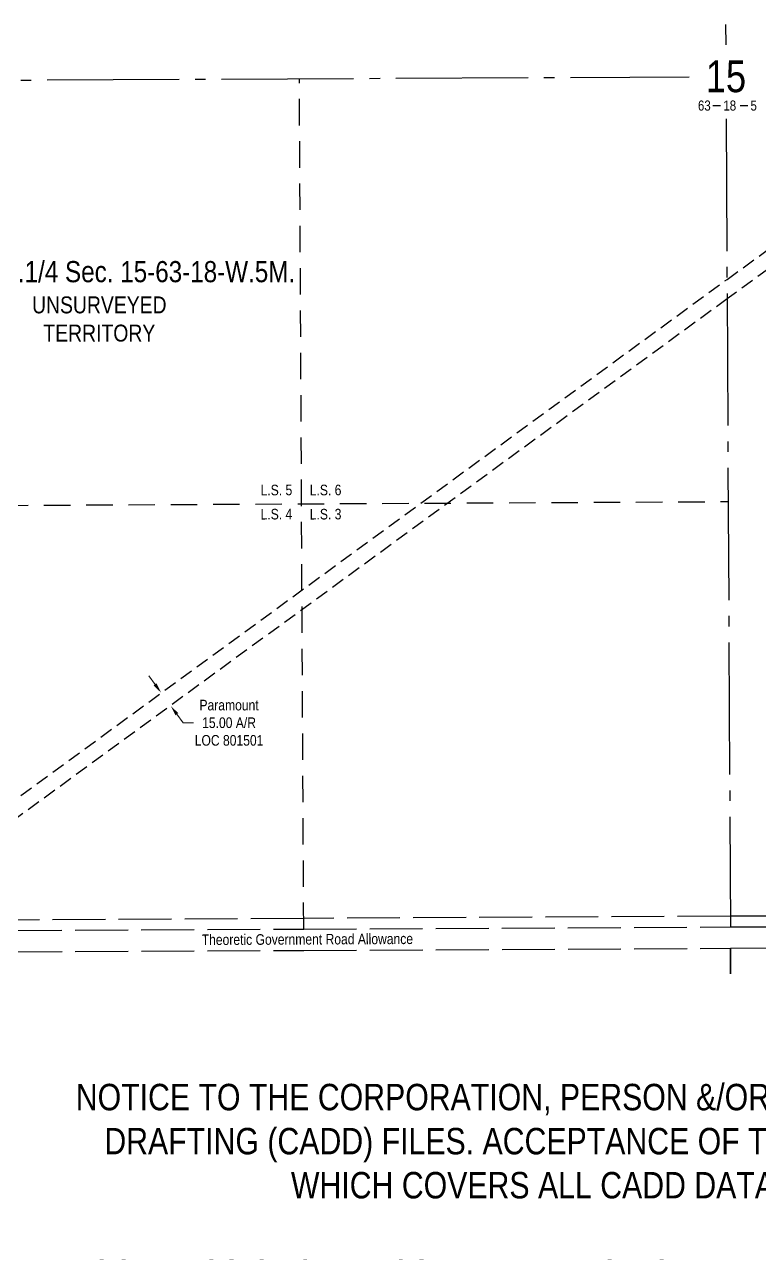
# Model space of a CAD drawing. Extents: x 521930 to 524595, y 6032001 to 6033786.
# Drawn here: x 523001 to 523697, y 6032624 to 6033786 of the extents above; entities that cross this region are included whole.
import ezdxf
from ezdxf.enums import TextEntityAlignment as Align

# ---------------------------------------------------------------- set-up
doc = ezdxf.new("R2010")
doc.units = 0
doc.header["$LTSCALE"] = 5
doc.header["$PDSIZE"] = 0.5
for name, pattern in [('foc-ACCESSROAD', [3.75, 2.5, -1.25]), ('foc-LSD', [8, 5, -3]), ('foc-QUARTERLINE', [33, 25, -3, 2, -3]), ('foc-UNSURVEYED', [12.5, 10, -2.5])]:
    doc.linetypes.add(name, pattern=pattern)
doc.layers.get('Defpoints').update_dxf_attribs({"color": 9})
for name, color, linetype in [('10', 1, 'Continuous'), ('9', 3, 'Continuous'), ('C-SYMBOL', 7, 'Continuous'), ('F-AR', 190, 'foc-ACCESSROAD'), ('L-MON', 1, 'Continuous'), ('L-QSEC', 8, 'foc-QUARTERLINE'), ('L-ROAD-T', 7, 'Continuous'), ('L-SECLBL', 7, 'Continuous'), ('L-SECTION-LSD', 7, 'foc-LSD'), ('L-UNS-T', 3, 'Continuous'), ('L-USEC', 7, 'foc-UNSURVEYED')]:
    doc.layers.add(name, color=color, linetype=linetype)
doc.layers.add('DISCLAIMER', color=7, linetype='Continuous', plot=False)
doc.layers.add('F-AR-T', color=190, linetype='Continuous', lineweight=9)
doc.styles.add('100L', font='ARIALN.TTF', dxfattribs={"height": 11})
doc.styles.add('175L', font='ARIALN.TTF', dxfattribs={"height": 20})
doc.styles.add('80', font='ARIALN.TTF', dxfattribs={"height": 10})
doc.styles.add('80CG', font='ARIALN.TTF', dxfattribs={"height": 10})
doc.styles.add('80L', font='ARIALN.TTF', dxfattribs={"height": 10})
doc.styles.add('SIMPLEX', font='ARIALN.TTF')
doc.dimstyles.new('Compass 5 000', dxfattribs={"dimscale": 5, "dimtxt": 9, "dimasz": 2, "dimexe": 0.2, "dimexo": 0.0625, "dimgap": 0.5, "dimtad": 0, "dimtih": 1, "dimtoh": 1, "dimzin": 0, "dimdsep": 46, "dimtxsty": '80CG', "dimcen": 0.1, "dimse1": 1, "dimse2": 1, "dimclrd": 256, "dimclrt": 256, "dimaunit": 1, "dimadec": 4, "dimazin": 0, "dimtfac": 0.06, "dimtofl": 0, "dimtmove": 0, "dimatfit": 1, "dimfxl": 0.2, "dimtolj": 1, "dimtzin": 0, "dimlwd": -1, "dimarcsym": 0})

# ---------------------------------------------------------------- blocks, each defined once
blk = doc.blocks.new('L-SECLBL')
at = {"layer": '9', "color": 7}
for p, q in [((-5.1, -27.8), (-12.3, -27.8)), ((20.7, -27.8), (13.5, -27.8))]:
    blk.add_line(p, q, dxfattribs=at)
at = {"layer": '10', "color": 2, "style": 'SIMPLEX'}
blk.add_attdef('SEC', text='', height=30, dxfattribs=at).set_placement((0, 0), align=Align.MIDDLE)
at = {"layer": '10', "color": 5, "style": '80L'}
blk.add_attdef('TWP', text='', height=9.5, dxfattribs=at).set_placement((-14.4, -27.4), align=Align.MIDDLE_RIGHT)
blk.add_attdef('RGE', text='', height=9.5, dxfattribs=at).set_placement((3.6, -27.4), align=Align.MIDDLE_CENTER)
blk.add_attdef('MER', text='', height=9.5, dxfattribs=at).set_placement((23.2, -27.4), align=Align.MIDDLE_LEFT)
blk = doc.blocks.new('*D378')
at = {"layer": 'Defpoints', "color": 0, "transparency": 16777216}
for p in [(523130.8, 6033154.3), (523096.9, 6033129.5), (523105.7, 6033117.4)]:
    blk.add_point(p, dxfattribs=at)
at = {"layer": 'F-AR-T', "transparency": 16777216}
for p, q in [((523124.9, 6033162.3), (523119, 6033170.4)), ((523145.5, 6033134.1), (523151.4, 6033126)), ((523151.4, 6033126), (523161.4, 6033126))]:
    blk.add_line(p, q, dxfattribs=at)
for points in [[(523126.2, 6033163.3), (523123.5, 6033161.3), (523130.8, 6033154.3)], [(523146.8, 6033135.1), (523144.2, 6033133.1), (523139.6, 6033142.2)]]:
    blk.add_solid(points, dxfattribs=at)
at = {"layer": 'F-AR-T', "transparency": 16777216, "insert": (523194.9, 6033126), "char_height": 10, "attachment_point": 5, "style": '80CG'}
blk.add_mtext('\\A1;Paramount\\P15.00 A/R\\PLOC 801501', dxfattribs=at)
blk = doc.blocks.new('Disclaimer_Legal')
at = {"layer": 'DISCLAIMER', "color": 254, "flags": 128}
blk.add_lwpolyline([(-3612.9, -1104.6, 37.5, 37.5, 0), (4096.1, -1104.6, 37.5, 37.5, 0.414214), (4171.1, -1029.6, 37.5, 37.5, 0), (4171.1, 2078.7, 37.5, 0, 0.414214), (4096.1, 2153.7, 0, 0, 0), (-3612.9, 2153.7, 0, 0, 0.414214), (-3687.9, 2078.7, 0, 0, 0), (-3687.9, -1029.6, 0, 37.5, 0.414214)], format="xyseb", close=True, dxfattribs=at)
at = {"layer": 'DISCLAIMER', "color": 254, "insert": (241.6, 533.9), "char_height": 125, "width": 7717.568, "attachment_point": 5, "style": '80'}
blk.add_mtext('NOTICE TO THE CORPORATION, PERSON &/OR PERSONS REGARDING THIS COMPUTER AIDED DESIGN AND DRAFTING (CADD) FILES. ACCEPTANCE OF THE CADD DATA IS BASED ON THE FOLLOWING DISCLAIMER WHICH COVERS ALL CADD DATA RECIEVED FROM COMPASS GEOMATICS LTD.\\P{\\fArial Narrow|b1|i0|c0|p34;DISCLAIMER}\\PCOMPASS GEOMATICS LTD. MAKES NO REPRESENTATION OR WARRANTIES, EXPRESS OR IMPLIED, WITH RESPECT TO THE REUSE OF THE DATA PROVIDED HEREWITH, REGARDLESS OF ITS FORMAT OR THE MEANS OF ITS TRANSMISSION. THERE IS NO GUARANTEE OR REPRESENTATION TO THE USER AS TO THE ACCURACY, CURRENCY, SUITABILITY OR RELIABILITY OF THIS DATA FOR ANY PURPOSE. THE USER ACCEPTS THE DATA "AS IS", AND ASSUMES ALL RISKS ASSOCIATED WITH ITS USE. BY ACCEPTANCE OF THIS DATA, THE USER AGREES NOT TO TRANSMIT THIS DATA OR PROVIDE ACCESS OR ANY PART OF IT TO ANOTHER PARTY UNLESS THE USER SHALL INCLUDE WITH THE DATA A COPY OF THIS DISCLAIMER. COMPASS GEOMATICS LTD. ASSUMES NO RESPONSIBILITY FOR ACTUAL OR CONSEQUENTIAL DAMAGE AS A RESULT OF ANY USER\'S RELIANCE ON THIS DATA. THIS CADD FILE IS FOR ILLUSTRATION PURPOSES ONLY.\\PIF YOU REQUIRE MORE ACCURATE INFORMATION, PLEASE CONTACT DARCI ANGLEHART AT COMPASS GEOMATICS LTD. VIA EMAIL: darci.anglehart@compassgeomatics.ca OR CELL: 506-961-7292', dxfattribs=at)

msp = doc.modelspace()

# ---------------------------------------------------------------- linework, layer by layer
at = {"layer": 'F-AR'}
for points in [[(522298.435, 6033773.508), (522321.384, 6033742.045), (522329.938, 6033730.352), (522822.423, 6033057.653), (522840.146, 6033033.449), (522841.219, 6033031.984), (522849.007, 6033021.346), (522857.868, 6033009.243), (522871.59, 6032990.501), (522883.801, 6032973.82), (522891.878, 6032979.72), (523665.931, 6033545.254), (523765.549, 6033618.034)], [(523765.646, 6033599.65), (523666.027, 6033526.855), (522900.74, 6032967.615), (522892.664, 6032961.714), (522909.162, 6032939.176), (522931.162, 6032909.125), (522984.904, 6032835.718)]]:
    msp.add_lwpolyline(points, dxfattribs=at)
at = {"layer": 'L-QSEC'}
for p, q in [((523664.663, 6033786.228), (523664.764, 6033767.072)), ((523664.663, 6033786.228), (523664.764, 6033767.074)), ((522857.774, 6033733.016), (523630.256, 6033736.898)), ((523665.132, 6033697.075), (523669.155, 6032932.954)), ((523665.132, 6033697.073), (523669.15, 6032932.954)), ((523669.256, 6032912.837), (523669.384, 6032888.515)), ((523669.384, 6032888.515), (523669.256, 6032912.837))]:
    msp.add_line(p, q, dxfattribs=at)
at = {"layer": 'L-SECTION-LSD', "flags": 128}
for points in [[(523265.497, 6032930.927), (523261.457, 6033735.045)], [(522859.818, 6033330.951), (523667.037, 6033335.201)]]:
    msp.add_lwpolyline(points, dxfattribs=at)
at = {"layer": 'L-USEC'}
for p, q in [((523265.442, 6032940.969), (522871.851, 6032938.992)), ((523669.097, 6032942.996), (523265.442, 6032940.969)), ((523769.097, 6032943.498), (523669.097, 6032942.996)), ((522861.859, 6032928.899), (523265.497, 6032930.927)), ((523265.497, 6032930.927), (523669.155, 6032932.954)), ((523669.155, 6032932.954), (523769.149, 6032933.456)), ((523265.599, 6032910.81), (523669.256, 6032912.837)), ((523669.256, 6032912.837), (523769.255, 6032913.339)), ((522861.962, 6032908.783), (523265.599, 6032910.81))]:
    msp.add_line(p, q, dxfattribs=at)

# ---------------------------------------------------------------- block references
at = {"layer": 'L-MON', "xscale": 0.199896, "yscale": 0.199896, "zscale": 0.199896}
msp.add_blockref('Disclaimer_Legal', (523757.7, 6032370.024), dxfattribs=at)
at = {"layer": 'L-SECLBL'}
for p in [(523664.922, 6033737.074), (523664.922, 6033737.072)]:
    msp.add_blockref('L-SECLBL', p, dxfattribs=at).add_auto_attribs({'SEC': '15', 'TWP': '63', 'RGE': '18', 'MER': '5'})

# ---------------------------------------------------------------- texts
at = {"layer": 'C-SYMBOL', "color": 3, "style": '175L'}
msp.add_text('Theor. S.W.1/4 Sec. 15-63-18-W.5M.', height=20, dxfattribs=at).set_placement((523068.369, 6033536.598), align=Align.BOTTOM_CENTER)
at = {"layer": 'L-ROAD-T', "style": '80L'}
msp.add_text('Theoretic Government Road Allowance', height=10, rotation=0.287731, dxfattribs=at).set_placement((523268.987, 6032921.312), align=Align.MIDDLE_CENTER)
at = {"layer": 'L-SECTION-LSD', "style": '100L'}
for s, p in [('L.S. 5', (523224.77, 6033341.033)), ('L.S. 6', (523271.278, 6033341.033)), ('L.S. 4', (523224.77, 6033318.216)), ('L.S. 3', (523271.278, 6033318.216))]:
    msp.add_text(s, height=9.9948, rotation=0.280991, dxfattribs=at).set_placement(p)
at = {"layer": 'L-UNS-T', "color": 3, "insert": (523072.158, 6033507.732), "char_height": 16, "attachment_point": 5, "style": '80L'}
msp.add_mtext_dynamic_manual_height_columns('UNSURVEYED TERRITORY', width=126.41375, gutter_width=47.5, heights=[0], dxfattribs=at)

# ---------------------------------------------------------------- dimensions: what is measured, and where the dimension line sits
at = {"layer": 'F-AR-T'}
dim = msp.add_linear_dim(base=(523130.763, 6033154.253), p1=(523105.727, 6033117.411), p2=(523096.891, 6033129.506), angle=126.152382, text='Paramount\\P15.00 A/R\\PLOC 801501', dimstyle='Compass 5 000', dxfattribs=at)
dim.commit()
dim.dimension.update_dxf_attribs({"geometry": '*D378', "text_midpoint": (523194.911, 6033126.009), "dimtype": 161})

doc.saveas('drawing.dxf')
